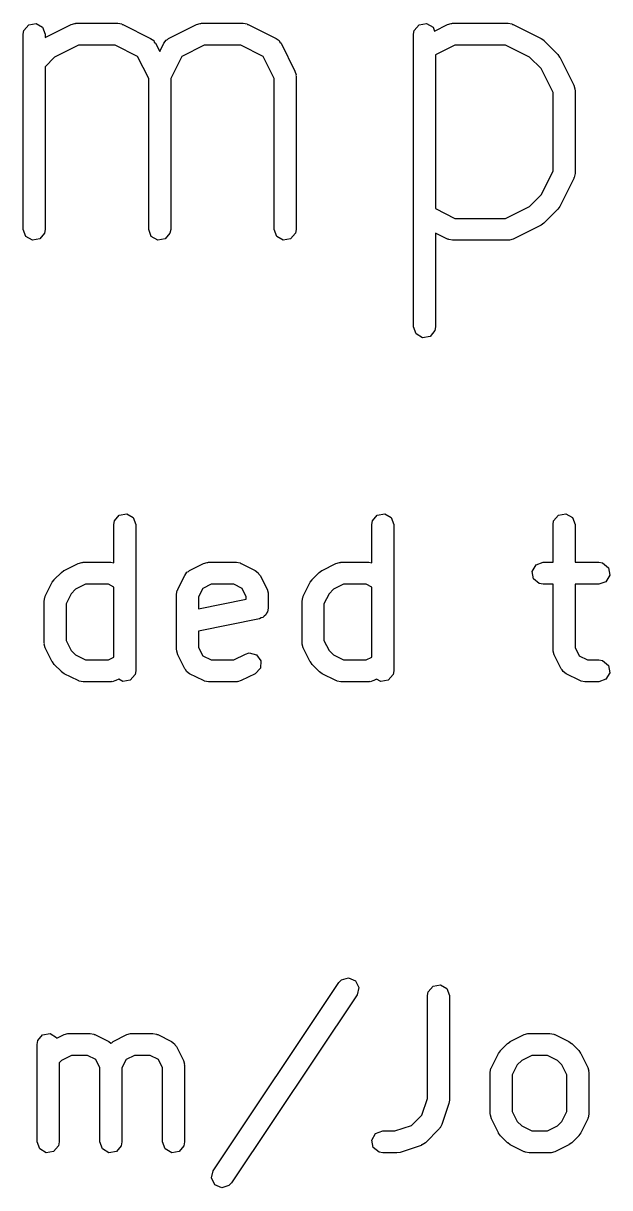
# Model space of a CAD drawing. Extents: x 37 to 259, y -144 to -45.
# Drawn here: x 164.53 to 168.53, y -62.07 to -54.11 of the extents above; entities that cross this region are included whole.
import ezdxf

# ---------------------------------------------------------------- set-up
doc = ezdxf.new("R2010")
doc.units = 0
doc.layers.add('BLACK', color=7, linetype='CONTINUOUS')

msp = doc.modelspace()

# ---------------------------------------------------------------- linework, layer by layer
at = {"layer": 'BLACK', "linetype": 'CONTINUOUS'}
for p, q in [((164.532, -54.1558), (164.565, -54.1165)), ((164.565, -54.1165), (164.616, -54.1076)), ((164.616, -54.1076), (164.66, -54.1332)), ((164.678, -54.2029), (164.855, -54.1143)), ((164.855, -54.1143), (164.88, -54.1069)), ((164.88, -54.1069), (164.884, -54.108)), ((164.884, -54.108), (164.888, -54.1064)), ((164.888, -54.1064), (165.174, -54.1064)), ((165.174, -54.1064), (165.2, -54.111)), ((165.2, -54.111), (165.203, -54.1138)), ((165.203, -54.1138), (165.208, -54.1143)), ((165.208, -54.1143), (165.398, -54.2096)), ((165.521, -54.2096), (165.712, -54.1143)), ((165.712, -54.1143), (165.737, -54.1069)), ((165.737, -54.1069), (165.741, -54.108)), ((165.741, -54.108), (165.745, -54.1064)), ((165.745, -54.1064), (166.031, -54.1064)), ((166.031, -54.1064), (166.057, -54.111)), ((166.057, -54.111), (166.06, -54.1138)), ((166.06, -54.1138), (166.065, -54.1143)), ((166.065, -54.1143), (166.255, -54.2096)), ((167.199, -54.1558), (167.232, -54.1165)), ((167.232, -54.1165), (167.282, -54.1076)), ((167.282, -54.1076), (167.327, -54.1332)), ((167.336, -54.1593), (167.426, -54.1143)), ((167.426, -54.1143), (167.451, -54.1069)), ((167.451, -54.1069), (167.456, -54.108)), ((167.456, -54.108), (167.46, -54.1064)), ((167.46, -54.1064), (167.841, -54.1064)), ((167.841, -54.1064), (167.866, -54.111)), ((167.866, -54.111), (167.87, -54.1138)), ((167.87, -54.1138), (167.874, -54.1143)), ((167.874, -54.1143), (168.065, -54.2096)), ((164.528, -54.1814), (164.532, -54.1558)), ((164.528, -55.5148), (164.528, -54.1814)), ((164.66, -54.1332), (164.678, -54.1814)), ((164.678, -54.1814), (164.678, -54.2029)), ((167.194, -54.1814), (167.199, -54.1558)), ((167.194, -56.1814), (167.194, -54.1814)), ((167.327, -54.1332), (167.336, -54.1593)), ((164.906, -54.2564), (164.742, -54.3383)), ((165.156, -54.2564), (164.906, -54.2564)), ((165.309, -54.3326), (165.156, -54.2564)), ((165.398, -54.2096), (165.419, -54.2251)), ((165.419, -54.2251), (165.423, -54.2354)), ((165.423, -54.2354), (165.432, -54.2431)), ((165.432, -54.2431), (165.46, -54.2994)), ((165.46, -54.2994), (165.488, -54.2431)), ((165.488, -54.2431), (165.503, -54.2222)), ((165.503, -54.2222), (165.514, -54.2177)), ((165.514, -54.2177), (165.521, -54.2096)), ((165.763, -54.2564), (165.611, -54.3326)), ((166.013, -54.2564), (165.763, -54.2564)), ((166.166, -54.3326), (166.013, -54.2564)), ((166.255, -54.2096), (166.276, -54.2251)), ((166.276, -54.2251), (166.281, -54.2354)), ((166.281, -54.2354), (166.289, -54.2431)), ((166.289, -54.2431), (166.384, -54.4336)), ((167.477, -54.2564), (167.344, -54.323)), ((167.823, -54.2564), (167.477, -54.2564)), ((167.987, -54.3383), (167.823, -54.2564)), ((168.065, -54.2096), (168.083, -54.2229)), ((168.083, -54.2229), (168.084, -54.2236)), ((168.084, -54.2236), (168.179, -54.3189)), ((164.742, -54.3383), (164.678, -54.403)), ((165.385, -54.4848), (165.309, -54.3326)), ((165.611, -54.3326), (165.535, -54.4848)), ((166.242, -54.4848), (166.166, -54.3326)), ((167.344, -54.323), (167.344, -55.3732)), ((168.065, -54.4163), (167.987, -54.3383)), ((168.179, -54.3189), (168.192, -54.3372)), ((168.192, -54.3372), (168.194, -54.3384)), ((168.194, -54.3384), (168.289, -54.5288)), ((164.678, -54.403), (164.678, -55.5148)), ((166.384, -54.4336), (166.391, -54.4586)), ((168.147, -54.5801), (168.065, -54.4163)), ((165.385, -55.5148), (165.385, -54.4848)), ((165.535, -54.4848), (165.535, -55.5148)), ((166.242, -55.5148), (166.242, -54.4848)), ((166.391, -54.4586), (166.39, -54.4629)), ((166.39, -54.4629), (166.392, -54.4671)), ((166.392, -54.4671), (166.392, -55.5148)), ((168.147, -55.1161), (168.147, -54.5801)), ((168.289, -54.5288), (168.296, -54.5538)), ((168.296, -54.5538), (168.295, -54.5582)), ((168.295, -54.5582), (168.297, -54.5624)), ((168.297, -54.5624), (168.297, -55.1338)), ((168.065, -55.2799), (168.147, -55.1161)), ((168.297, -55.1338), (168.292, -55.1595)), ((168.289, -55.1673), (168.194, -55.3578)), ((168.292, -55.1595), (168.289, -55.1629)), ((168.289, -55.1629), (168.289, -55.1673)), ((167.987, -55.3579), (168.065, -55.2799)), ((167.344, -55.3732), (167.477, -55.4398)), ((167.823, -55.4398), (167.987, -55.3579)), ((168.179, -55.3773), (168.084, -55.4726)), ((168.18, -55.3758), (168.179, -55.3773)), ((168.194, -55.3578), (168.18, -55.3758)), ((167.477, -55.4398), (167.823, -55.4398)), ((168.084, -55.4726), (168.066, -55.4854)), ((164.545, -55.563), (164.528, -55.5148)), ((164.673, -55.5404), (164.64, -55.5797)), ((164.678, -55.5148), (164.673, -55.5404)), ((165.402, -55.563), (165.385, -55.5148)), ((165.53, -55.5404), (165.497, -55.5797)), ((165.535, -55.5148), (165.53, -55.5404)), ((166.259, -55.563), (166.242, -55.5148)), ((166.387, -55.5404), (166.354, -55.5797)), ((166.392, -55.5148), (166.387, -55.5404)), ((167.426, -55.5818), (167.344, -55.5409)), ((167.344, -55.5409), (167.344, -56.1814)), ((168.065, -55.4866), (167.874, -55.5818)), ((168.066, -55.4854), (168.065, -55.4866)), ((164.59, -55.5886), (164.545, -55.563)), ((164.64, -55.5797), (164.59, -55.5886)), ((165.447, -55.5886), (165.402, -55.563)), ((165.497, -55.5797), (165.447, -55.5886)), ((166.304, -55.5886), (166.259, -55.563)), ((166.354, -55.5797), (166.304, -55.5886)), ((167.431, -55.5824), (167.426, -55.5818)), ((167.434, -55.5852), (167.431, -55.5824)), ((167.46, -55.5898), (167.434, -55.5852)), ((167.841, -55.5898), (167.46, -55.5898)), ((167.845, -55.5882), (167.841, -55.5898)), ((167.849, -55.5893), (167.845, -55.5882)), ((167.874, -55.5818), (167.849, -55.5893)), ((167.212, -56.2296), (167.194, -56.1814)), ((167.344, -56.1814), (167.34, -56.2071)), ((167.256, -56.2553), (167.212, -56.2296)), ((167.307, -56.2464), (167.256, -56.2553)), ((167.34, -56.2071), (167.307, -56.2464)), ((165.184, -57.4674), (165.235, -57.4585)), ((165.235, -57.4585), (165.279, -57.4842)), ((166.946, -57.4674), (166.997, -57.4585)), ((166.997, -57.4585), (167.041, -57.4842)), ((168.184, -57.4674), (168.235, -57.4585)), ((168.235, -57.4585), (168.279, -57.4842)), ((165.147, -57.5324), (165.151, -57.5067)), ((165.147, -57.7943), (165.147, -57.5324)), ((165.151, -57.5067), (165.184, -57.4674)), ((165.279, -57.4842), (165.297, -57.5324)), ((165.297, -57.5324), (165.297, -58.5324)), ((166.909, -57.5324), (166.913, -57.5067)), ((166.909, -57.7943), (166.909, -57.5324)), ((166.913, -57.5067), (166.946, -57.4674)), ((167.041, -57.4842), (167.059, -57.5324)), ((167.059, -57.5324), (167.059, -58.5324)), ((168.147, -57.5324), (168.151, -57.5067)), ((168.147, -57.7907), (168.147, -57.5324)), ((168.151, -57.5067), (168.184, -57.4674)), ((168.279, -57.4842), (168.297, -57.5324)), ((168.297, -57.5324), (168.297, -57.7907)), ((164.74, -57.9079), (164.788, -57.8603)), ((164.788, -57.8603), (164.806, -57.8474)), ((164.806, -57.8474), (164.807, -57.8463)), ((164.807, -57.8463), (164.902, -57.7986)), ((164.902, -57.7986), (164.927, -57.7912)), ((164.927, -57.7912), (164.932, -57.7922)), ((164.932, -57.7922), (164.936, -57.7907)), ((164.936, -57.7907), (165.126, -57.7907)), ((165.126, -57.7907), (165.147, -57.7943)), ((165.631, -57.8798), (165.646, -57.8589)), ((165.646, -57.8589), (165.657, -57.8544)), ((165.657, -57.8544), (165.664, -57.8463)), ((165.664, -57.8463), (165.76, -57.7986)), ((165.76, -57.7986), (165.785, -57.7912)), ((165.785, -57.7912), (165.789, -57.7922)), ((165.789, -57.7922), (165.793, -57.7907)), ((165.793, -57.7907), (165.984, -57.7907)), ((165.984, -57.7907), (166.009, -57.7952)), ((166.009, -57.7952), (166.013, -57.7981)), ((166.013, -57.7981), (166.017, -57.7986)), ((166.017, -57.7986), (166.112, -57.8463)), ((166.112, -57.8463), (166.133, -57.8618)), ((166.502, -57.9079), (166.55, -57.8603)), ((166.55, -57.8603), (166.568, -57.8474)), ((166.568, -57.8474), (166.569, -57.8463)), ((166.569, -57.8463), (166.664, -57.7986)), ((166.664, -57.7986), (166.689, -57.7912)), ((166.689, -57.7912), (166.694, -57.7922)), ((166.694, -57.7922), (166.698, -57.7907)), ((166.698, -57.7907), (166.888, -57.7907)), ((166.888, -57.7907), (166.909, -57.7943)), ((168.005, -57.8527), (168.031, -57.8083)), ((168.014, -57.9032), (168.005, -57.8527)), ((168.031, -57.8083), (168.079, -57.7907)), ((168.079, -57.7907), (168.147, -57.7907)), ((168.297, -57.7907), (168.46, -57.7907)), ((168.46, -57.7907), (168.485, -57.7952)), ((168.485, -57.7952), (168.525, -57.8282)), ((168.525, -57.8282), (168.534, -57.8787)), ((164.678, -58.0226), (164.726, -57.9274)), ((164.726, -57.9274), (164.739, -57.9094)), ((164.739, -57.9094), (164.74, -57.9079)), ((164.954, -57.9407), (164.885, -57.975)), ((165.109, -57.9407), (164.954, -57.9407)), ((165.147, -57.9597), (165.109, -57.9407)), ((165.583, -57.975), (165.631, -57.8798)), ((165.811, -57.9407), (165.754, -57.9692)), ((165.966, -57.9407), (165.811, -57.9407)), ((166.023, -57.9692), (165.966, -57.9407)), ((166.133, -57.8618), (166.138, -57.8721)), ((166.138, -57.8721), (166.146, -57.8798)), ((166.146, -57.8798), (166.194, -57.975)), ((166.44, -58.0226), (166.488, -57.9274)), ((166.488, -57.9274), (166.501, -57.9094)), ((166.501, -57.9094), (166.502, -57.9079)), ((166.716, -57.9407), (166.647, -57.975)), ((166.871, -57.9407), (166.716, -57.9407)), ((166.909, -57.9597), (166.871, -57.9407)), ((168.053, -57.9362), (168.014, -57.9032)), ((168.079, -57.9407), (168.053, -57.9362)), ((168.147, -57.9407), (168.079, -57.9407)), ((168.147, -58.3895), (168.147, -57.9407)), ((168.46, -57.9407), (168.297, -57.9407)), ((168.297, -57.9407), (168.297, -58.3718)), ((168.508, -57.9232), (168.46, -57.9407)), ((168.534, -57.8787), (168.508, -57.9232)), ((164.855, -58.0054), (164.82, -58.0739)), ((164.885, -57.975), (164.855, -58.0054)), ((165.147, -58.4384), (165.147, -57.9597)), ((165.575, -58.0086), (165.58, -57.9829)), ((165.575, -58.3895), (165.575, -58.0086)), ((165.58, -57.9829), (165.583, -57.9795)), ((165.583, -57.9795), (165.583, -57.975)), ((165.754, -57.9692), (165.725, -58.0263)), ((166.051, -58.0263), (166.023, -57.9692)), ((166.194, -57.975), (166.201, -58)), ((166.201, -58), (166.2, -58.0044)), ((166.2, -58.0044), (166.201, -58.0086)), ((166.201, -58.0086), (166.201, -58.1038)), ((166.617, -58.0054), (166.582, -58.0739)), ((166.647, -57.975), (166.617, -58.0054)), ((166.909, -58.4384), (166.909, -57.9597)), ((164.67, -58.0562), (164.675, -58.0305)), ((164.67, -58.3419), (164.67, -58.0562)), ((164.675, -58.0305), (164.678, -58.0271)), ((164.678, -58.0271), (164.678, -58.0226)), ((164.82, -58.0739), (164.82, -58.3242)), ((165.725, -58.0263), (165.725, -58.1076)), ((165.725, -58.1076), (166.051, -58.0423)), ((166.051, -58.0423), (166.051, -58.0263)), ((166.432, -58.0562), (166.437, -58.0305)), ((166.432, -58.3419), (166.432, -58.0562)), ((166.437, -58.0305), (166.44, -58.0271)), ((166.44, -58.0271), (166.44, -58.0226)), ((166.582, -58.0739), (166.582, -58.3242)), ((166.141, -58.1774), (165.725, -58.2605)), ((166.152, -58.1709), (166.141, -58.1774)), ((166.164, -58.1688), (166.152, -58.1709)), ((166.173, -58.158), (166.164, -58.1688)), ((166.185, -58.1507), (166.173, -58.158)), ((166.189, -58.139), (166.185, -58.1507)), ((166.197, -58.1295), (166.189, -58.139)), ((166.201, -58.1038), (166.197, -58.1295)), ((164.82, -58.3242), (164.855, -58.3927)), ((165.725, -58.2605), (165.725, -58.3718)), ((166.582, -58.3242), (166.617, -58.3927)), ((164.672, -58.3461), (164.67, -58.3419)), ((164.671, -58.3505), (164.672, -58.3461)), ((164.678, -58.3754), (164.671, -58.3505)), ((164.726, -58.4707), (164.678, -58.3754)), ((164.855, -58.3927), (164.885, -58.4231)), ((165.577, -58.3937), (165.575, -58.3895)), ((165.576, -58.3981), (165.577, -58.3937)), ((165.583, -58.4231), (165.576, -58.3981)), ((165.725, -58.3718), (165.754, -58.4289)), ((165.966, -58.4574), (166.045, -58.4177)), ((166.045, -58.4177), (166.07, -58.4103)), ((166.07, -58.4103), (166.12, -58.4222)), ((166.434, -58.3461), (166.432, -58.3419)), ((166.433, -58.3505), (166.434, -58.3461)), ((166.44, -58.3754), (166.433, -58.3505)), ((166.488, -58.4707), (166.44, -58.3754)), ((166.617, -58.3927), (166.647, -58.4231)), ((168.148, -58.3937), (168.147, -58.3895)), ((168.147, -58.3981), (168.148, -58.3937)), ((168.155, -58.4231), (168.147, -58.3981)), ((168.297, -58.3718), (168.325, -58.4289)), ((164.727, -58.4718), (164.726, -58.4707)), ((164.74, -58.4902), (164.727, -58.4718)), ((164.788, -58.5378), (164.74, -58.4902)), ((164.885, -58.4231), (164.954, -58.4574)), ((164.954, -58.4574), (165.109, -58.4574)), ((165.109, -58.4574), (165.147, -58.4384)), ((165.631, -58.5183), (165.583, -58.4231)), ((165.754, -58.4289), (165.811, -58.4574)), ((165.811, -58.4574), (165.966, -58.4574)), ((166.12, -58.4222), (166.151, -58.4634)), ((166.151, -58.4634), (166.148, -58.5146)), ((166.489, -58.4718), (166.488, -58.4707)), ((166.502, -58.4902), (166.489, -58.4718)), ((166.55, -58.5378), (166.502, -58.4902)), ((166.647, -58.4231), (166.716, -58.4574)), ((166.716, -58.4574), (166.871, -58.4574)), ((166.871, -58.4574), (166.909, -58.4384)), ((168.202, -58.5183), (168.155, -58.4231)), ((168.325, -58.4289), (168.382, -58.4574)), ((168.382, -58.4574), (168.46, -58.4574)), ((168.46, -58.4574), (168.485, -58.4619)), ((168.485, -58.4619), (168.525, -58.4949)), ((168.525, -58.4949), (168.534, -58.5454)), ((164.789, -58.5385), (164.788, -58.5378)), ((164.807, -58.5518), (164.789, -58.5385)), ((164.902, -58.5995), (164.807, -58.5518)), ((165.292, -58.558), (165.259, -58.5973)), ((165.297, -58.5324), (165.292, -58.558)), ((165.639, -58.526), (165.631, -58.5183)), ((165.643, -58.5363), (165.639, -58.526)), ((165.664, -58.5518), (165.643, -58.5363)), ((165.76, -58.5995), (165.664, -58.5518)), ((166.112, -58.5518), (166.017, -58.5995)), ((166.148, -58.5146), (166.112, -58.5518)), ((166.551, -58.5385), (166.55, -58.5378)), ((166.569, -58.5518), (166.551, -58.5385)), ((166.664, -58.5995), (166.569, -58.5518)), ((167.054, -58.558), (167.021, -58.5973)), ((167.059, -58.5324), (167.054, -58.558)), ((168.21, -58.526), (168.202, -58.5183)), ((168.215, -58.5363), (168.21, -58.526)), ((168.236, -58.5518), (168.215, -58.5363)), ((168.331, -58.5995), (168.236, -58.5518)), ((168.534, -58.5454), (168.508, -58.5898)), ((164.907, -58.6), (164.902, -58.5995)), ((164.91, -58.6029), (164.907, -58.6)), ((164.936, -58.6074), (164.91, -58.6029)), ((165.126, -58.6074), (164.936, -58.6074)), ((165.131, -58.6058), (165.126, -58.6074)), ((165.135, -58.6069), (165.131, -58.6058)), ((165.16, -58.5995), (165.135, -58.6069)), ((165.18, -58.5896), (165.16, -58.5995)), ((165.209, -58.6062), (165.18, -58.5896)), ((165.259, -58.5973), (165.209, -58.6062)), ((165.764, -58.6), (165.76, -58.5995)), ((165.767, -58.6029), (165.764, -58.6)), ((165.793, -58.6074), (165.767, -58.6029)), ((165.984, -58.6074), (165.793, -58.6074)), ((165.988, -58.6058), (165.984, -58.6074)), ((165.992, -58.6069), (165.988, -58.6058)), ((166.017, -58.5995), (165.992, -58.6069)), ((166.669, -58.6), (166.664, -58.5995)), ((166.672, -58.6029), (166.669, -58.6)), ((166.698, -58.6074), (166.672, -58.6029)), ((166.888, -58.6074), (166.698, -58.6074)), ((166.893, -58.6058), (166.888, -58.6074)), ((166.897, -58.6069), (166.893, -58.6058)), ((166.922, -58.5995), (166.897, -58.6069)), ((166.942, -58.5896), (166.922, -58.5995)), ((166.971, -58.6062), (166.942, -58.5896)), ((167.021, -58.5973), (166.971, -58.6062)), ((168.335, -58.6), (168.331, -58.5995)), ((168.339, -58.6029), (168.335, -58.6)), ((168.365, -58.6074), (168.339, -58.6029)), ((168.46, -58.6074), (168.365, -58.6074)), ((168.508, -58.5898), (168.46, -58.6074)), ((166.683, -60.6632), (166.701, -60.6443)), ((166.701, -60.6443), (166.75, -60.6299)), ((166.75, -60.6299), (166.797, -60.6505)), ((165.826, -61.9489), (166.683, -60.6632)), ((166.797, -60.6505), (166.82, -60.6965)), ((166.82, -60.6965), (166.808, -60.7464)), ((167.294, -60.7267), (167.327, -60.6874)), ((167.327, -60.6874), (167.378, -60.6785)), ((167.378, -60.6785), (167.422, -60.7042)), ((167.422, -60.7042), (167.44, -60.7524)), ((166.808, -60.7464), (165.951, -62.0321)), ((167.29, -60.7524), (167.294, -60.7267)), ((167.29, -61.4545), (167.29, -60.7524)), ((167.44, -60.7524), (167.44, -61.4667)), ((164.627, -61.0601), (164.66, -61.0208)), ((164.66, -61.0208), (164.711, -61.0119)), ((164.711, -61.0119), (164.755, -61.0375)), ((164.755, -61.0375), (164.757, -61.0435)), ((164.757, -61.0435), (164.807, -61.0186)), ((164.807, -61.0186), (164.832, -61.0112)), ((164.832, -61.0112), (164.837, -61.0122)), ((164.837, -61.0122), (164.841, -61.0107)), ((164.841, -61.0107), (164.984, -61.0107)), ((164.984, -61.0107), (165.009, -61.0152)), ((165.009, -61.0152), (165.013, -61.0181)), ((165.013, -61.0181), (165.017, -61.0186)), ((165.017, -61.0186), (165.112, -61.0663)), ((165.141, -61.0663), (165.236, -61.0186)), ((165.236, -61.0186), (165.261, -61.0112)), ((165.261, -61.0112), (165.265, -61.0122)), ((165.265, -61.0122), (165.269, -61.0107)), ((165.269, -61.0107), (165.412, -61.0107)), ((165.412, -61.0107), (165.438, -61.0152)), ((165.438, -61.0152), (165.441, -61.0181)), ((165.441, -61.0181), (165.446, -61.0186)), ((165.446, -61.0186), (165.541, -61.0663)), ((167.855, -61.0663), (167.95, -61.0186)), ((167.95, -61.0186), (167.975, -61.0112)), ((167.975, -61.0112), (167.979, -61.0122)), ((167.979, -61.0122), (167.984, -61.0107)), ((167.984, -61.0107), (168.126, -61.0107)), ((168.126, -61.0107), (168.152, -61.0152)), ((168.152, -61.0152), (168.156, -61.0181)), ((168.156, -61.0181), (168.16, -61.0186)), ((168.16, -61.0186), (168.255, -61.0663)), ((164.623, -61.0857), (164.627, -61.0601)), ((164.623, -61.7524), (164.623, -61.0857)), ((165.112, -61.0663), (165.127, -61.077)), ((165.127, -61.077), (165.133, -61.0744)), ((165.133, -61.0744), (165.141, -61.0663)), ((165.541, -61.0663), (165.562, -61.0818)), ((165.562, -61.0818), (165.566, -61.0921)), ((165.566, -61.0921), (165.574, -61.0998)), ((165.574, -61.0998), (165.622, -61.195)), ((167.788, -61.1279), (167.835, -61.0803)), ((167.835, -61.0803), (167.854, -61.0674)), ((167.854, -61.0674), (167.855, -61.0663)), ((168.255, -61.0663), (168.273, -61.0796)), ((168.273, -61.0796), (168.275, -61.0803)), ((168.275, -61.0803), (168.322, -61.1279)), ((164.79, -61.195), (164.773, -61.212)), ((164.858, -61.1607), (164.79, -61.195)), ((164.966, -61.1607), (164.858, -61.1607)), ((165.023, -61.1892), (164.966, -61.1607)), ((165.051, -61.2463), (165.023, -61.1892)), ((165.23, -61.1892), (165.201, -61.2463)), ((165.287, -61.1607), (165.23, -61.1892)), ((165.394, -61.1607), (165.287, -61.1607)), ((165.451, -61.1892), (165.394, -61.1607)), ((165.48, -61.2463), (165.451, -61.1892)), ((165.622, -61.195), (165.63, -61.22)), ((167.726, -61.2426), (167.774, -61.1474)), ((167.774, -61.1474), (167.787, -61.1294)), ((167.787, -61.1294), (167.788, -61.1279)), ((167.933, -61.195), (167.902, -61.2254)), ((168.001, -61.1607), (167.933, -61.195)), ((168.109, -61.1607), (168.001, -61.1607)), ((168.177, -61.195), (168.109, -61.1607)), ((168.208, -61.2254), (168.177, -61.195)), ((168.322, -61.1279), (168.335, -61.1463)), ((168.335, -61.1463), (168.336, -61.1474)), ((168.336, -61.1474), (168.384, -61.2426)), ((164.773, -61.212), (164.773, -61.7524)), ((165.051, -61.7524), (165.051, -61.2463)), ((165.201, -61.2463), (165.201, -61.7524)), ((165.48, -61.7524), (165.48, -61.2463)), ((165.63, -61.22), (165.628, -61.2244)), ((165.628, -61.2244), (165.63, -61.2286)), ((165.63, -61.2286), (165.63, -61.7524)), ((167.718, -61.2762), (167.723, -61.2505)), ((167.718, -61.5619), (167.718, -61.2762)), ((167.723, -61.2505), (167.725, -61.2471)), ((167.725, -61.2471), (167.726, -61.2426)), ((167.902, -61.2254), (167.868, -61.2939)), ((168.242, -61.2939), (168.208, -61.2254)), ((168.384, -61.2426), (168.391, -61.2676)), ((168.391, -61.2676), (168.39, -61.272)), ((168.39, -61.272), (168.392, -61.2762)), ((168.392, -61.2762), (168.392, -61.5619)), ((167.868, -61.2939), (167.868, -61.5442)), ((168.242, -61.5442), (168.242, -61.2939)), ((167.251, -61.569), (167.29, -61.4545)), ((167.436, -61.4904), (167.388, -61.6332)), ((167.44, -61.4667), (167.436, -61.4887)), ((167.436, -61.4887), (167.436, -61.4904)), ((167.181, -61.6392), (167.251, -61.569)), ((167.72, -61.5661), (167.718, -61.5619)), ((167.719, -61.5705), (167.72, -61.5661)), ((167.726, -61.5954), (167.719, -61.5705)), ((167.774, -61.6907), (167.726, -61.5954)), ((167.868, -61.5442), (167.902, -61.6127)), ((168.208, -61.6127), (168.242, -61.5442)), ((168.384, -61.5954), (168.336, -61.6907)), ((168.387, -61.5876), (168.384, -61.591)), ((168.384, -61.591), (168.384, -61.5954)), ((168.392, -61.5619), (168.387, -61.5876)), ((166.935, -61.6949), (166.984, -61.6774)), ((166.984, -61.6774), (167.067, -61.6774)), ((167.067, -61.6774), (167.181, -61.6392)), ((167.37, -61.6626), (167.275, -61.7578)), ((167.372, -61.6585), (167.37, -61.6626)), ((167.376, -61.6561), (167.372, -61.6585)), ((167.388, -61.6332), (167.376, -61.6561)), ((167.902, -61.6127), (167.933, -61.6431)), ((167.933, -61.6431), (168.001, -61.6774)), ((168.001, -61.6774), (168.109, -61.6774)), ((168.109, -61.6774), (168.177, -61.6431)), ((168.177, -61.6431), (168.208, -61.6127)), ((164.64, -61.8006), (164.623, -61.7524)), ((164.773, -61.7524), (164.768, -61.778)), ((165.069, -61.8006), (165.051, -61.7524)), ((165.201, -61.7524), (165.197, -61.778)), ((165.498, -61.8006), (165.48, -61.7524)), ((165.63, -61.7524), (165.625, -61.778)), ((166.91, -61.7394), (166.935, -61.6949)), ((166.919, -61.7899), (166.91, -61.7394)), ((167.275, -61.7578), (167.253, -61.7727)), ((167.775, -61.6918), (167.774, -61.6907)), ((167.788, -61.7102), (167.775, -61.6918)), ((167.835, -61.7578), (167.788, -61.7102)), ((167.837, -61.7585), (167.835, -61.7578)), ((167.855, -61.7718), (167.837, -61.7585)), ((168.275, -61.7578), (168.256, -61.7707)), ((168.322, -61.7102), (168.275, -61.7578)), ((168.323, -61.7087), (168.322, -61.7102)), ((168.336, -61.6907), (168.323, -61.7087)), ((164.685, -61.8262), (164.64, -61.8006)), ((164.735, -61.8173), (164.685, -61.8262)), ((164.768, -61.778), (164.735, -61.8173)), ((165.113, -61.8262), (165.069, -61.8006)), ((165.164, -61.8173), (165.113, -61.8262)), ((165.197, -61.778), (165.164, -61.8173)), ((165.542, -61.8262), (165.498, -61.8006)), ((165.593, -61.8173), (165.542, -61.8262)), ((165.625, -61.778), (165.593, -61.8173)), ((166.958, -61.8229), (166.919, -61.7899)), ((166.984, -61.8274), (166.958, -61.8229)), ((167.079, -61.8274), (166.984, -61.8274)), ((167.08, -61.8268), (167.079, -61.8274)), ((167.103, -61.8235), (167.08, -61.8268)), ((167.245, -61.7759), (167.103, -61.8235)), ((167.249, -61.7731), (167.245, -61.7759)), ((167.253, -61.7727), (167.249, -61.7731)), ((167.95, -61.8195), (167.855, -61.7718)), ((167.954, -61.82), (167.95, -61.8195)), ((167.958, -61.8229), (167.954, -61.82)), ((167.984, -61.8274), (167.958, -61.8229)), ((168.126, -61.8274), (167.984, -61.8274)), ((168.131, -61.8258), (168.126, -61.8274)), ((168.135, -61.8269), (168.131, -61.8258)), ((168.16, -61.8195), (168.135, -61.8269)), ((168.255, -61.7718), (168.16, -61.8195)), ((168.256, -61.7707), (168.255, -61.7718)), ((165.814, -61.9987), (165.826, -61.9489)), ((165.837, -62.0447), (165.814, -61.9987)), ((165.884, -62.0653), (165.837, -62.0447)), ((165.933, -62.0509), (165.884, -62.0653)), ((165.951, -62.0321), (165.933, -62.0509))]:
    msp.add_line(p, q, dxfattribs=at)

doc.saveas('drawing.dxf')
